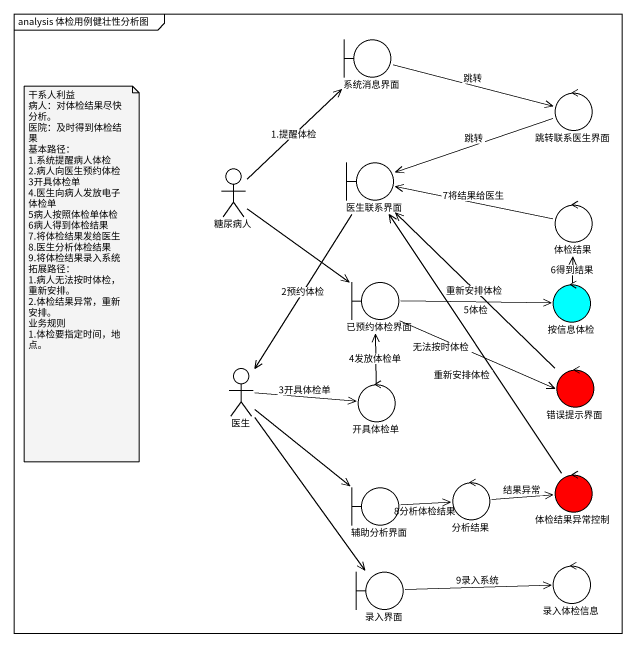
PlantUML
@startuml
mainframe analysis 体检用例健壮性分析图
boundary 系统消息界面
control 跳转联系医生界面
boundary 医生联系界面
actor 糖尿病人
control 体检结果
boundary 已预约体检界面
control 按信息体检 #00FFFF
actor 医生
control 开具体检单
control 错误提示界面 #FF0000
boundary 辅助分析界面
control 分析结果
control 体检结果异常控制 #FF0000
boundary 录入界面
control 录入体检信息
系统消息界面 -right-> 跳转联系医生界面 : 跳转
跳转联系医生界面 -left-> 医生联系界面 : 跳转
糖尿病人 -up-> 系统消息界面 : 1.提醒体检
糖尿病人 --> 已预约体检界面
体检结果 -left-> 医生联系界面 : 7将结果给医生
已预约体检界面 -right-> 按信息体检 : 5体检
已预约体检界面 -right-> 错误提示界面 : 无法按时体检
按信息体检 -up-> 体检结果 : 6得到结果
医生 <-up- 医生联系界面 : 2预约体检
医生 -right-> 开具体检单 : 3开具体检单
医生 --> 辅助分析界面
医生 --> 录入界面
开具体检单 -up-> 已预约体检界面 : 4发放体检单
错误提示界面 -up-> 医生联系界面 : 重新安排体检
辅助分析界面 -right-> 分析结果 : 8分析体检结果
分析结果 -right-> 体检结果异常控制 : 结果异常
体检结果异常控制 -up-> 医生联系界面 : 重新安排体检
录入界面 -right-> 录入体检信息 : 9录入系统
note as N1
  干系人利益
  病人：对体检结果尽快分析。
  医院：及时得到体检结果
  基本路径：
  1.系统提醒病人体检
  2.病人向医生预约体检
  3开具体检单
  4.医生向病人发放电子体检单
  5病人按照体检单体检
  6病人得到体检结果
  7.将体检结果发给医生
  8.医生分析体检结果
  9.将体检结果录入系统
  拓展路径：
  1.病人无法按时体检，重新安排。
  2.体检结果异常，重新安排。
  业务规则
  1.体检要指定时间，地点。
end note
@enduml
